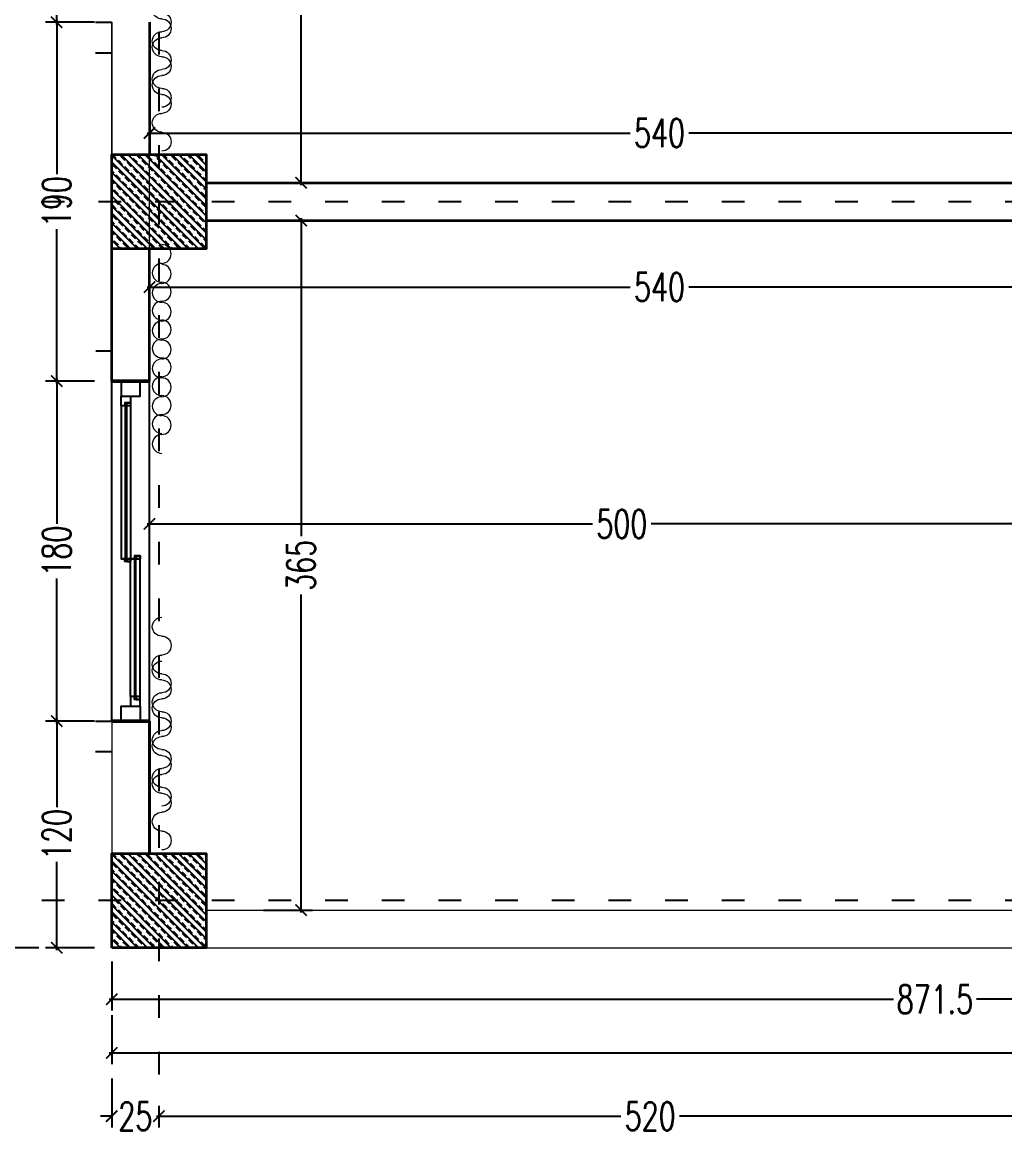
# Model space of a CAD drawing. Header units: centimetres. Extents: x -3207095 to 15275363, y -32656 to 4798027.
# Drawn here: x 690170 to 690690, y 4436720 to 4437309 of the extents above; entities that cross this region are included whole.
import ezdxf

# ---------------------------------------------------------------- set-up
doc = ezdxf.new("R2010")
doc.units = ezdxf.units.CM
doc.linetypes.add('ACAD_ISO03W100', pattern=[30, 12, -18])
doc.linetypes.add('DUZ', pattern=[500, 500])
doc.layers.get('0').update_dxf_attribs({"color": 1, "linetype": 'DUZ'})
for name, color, linetype in [('AGAC', 116, 'Continuous'), ('DIM', 1, 'DUZ'), ('KOLTAR_F', 145, 'Continuous'), ('PEN', 161, 'Continuous'), ('söve', 26, 'DUZ')]:
    doc.layers.add(name, color=color, linetype=linetype)
for name, color, linetype, lineweight in [('cam', 143, 'Continuous', 20), ('DUV', 220, 'Continuous', 50), ('DUVAR', 7, 'Continuous', 35), ('FE_PERDE', 205, 'Continuous', 15), ('gor25', 142, 'Continuous', 25), ('iç duvar', 7, 'Continuous', 50), ('KOLON_F', 3, 'Continuous', 35)]:
    doc.layers.add(name, color=color, linetype=linetype, lineweight=lineweight)
doc.styles.add('DIM', font='ROMANSTW.SHX', dxfattribs={"width": 0.7})
doc.dimstyles.new('1_100', dxfattribs={"dimtxt": 15, "dimasz": 6, "dimexe": 6, "dimexo": 0, "dimgap": 2, "dimtad": 0, "dimdec": 1, "dimzin": 11, "dimdsep": 46, "dimtxsty": 'DIM', "dimblk": 'ARCHTICK', "dimcen": 3, "dimdle": 1.25, "dimclrt": 2, "dimadec": 0, "dimazin": 0, "dimtfac": 1.25, "dimtdec": 1, "dimtix": 1, "dimtofl": 0, "dimtmove": 1, "dimatfit": 3, "dimldrblk": 'ARCHTICK', "dimfxl": 20, "dimfxlon": 1, "dimtolj": 1, "dimtzin": 0, "dimarcsym": 0})
pattern_1 = [(135, (5195369.399, 3776605.264), (-4.4901280605, -4.4901280605), []), (135, (5195369.399, 3776609.754), (-4.4901280605, -4.4901280605), [3.175, -1.5875])]

# ---------------------------------------------------------------- blocks, each defined once
blk = doc.blocks.new('GEN_BLOCK00601')
at = {"linetype": 'Continuous', "ltscale": 50}
for centre, start, end in [((50, 50), 0, 180), ((250, 50), 0, 180), ((450, 50), 0, 180), ((650, 50), 0, 180), ((850, 50), 0, 180), ((150, 50), 180, 0), ((350, 50), 180, 0), ((550, 50), 180, 0), ((750, 50), 180, 0), ((950, 50), 180, 0)]:
    blk.add_arc(centre, 50, start, end, dxfattribs=at)
for tag in ['Sfb', 'FLOOR']:
    blk.add_attdef(tag, (0, 0), '', height=1)
blk = doc.blocks.new('_ArchTick')
at = {"color": 0, "linetype": 'ByBlock', "const_width": 0.15}
blk.add_lwpolyline([(-0.5, -0.5), (0.5, 0.5)], dxfattribs=at)
blk = doc.blocks.new('*D4834')
at = {"layer": 'Defpoints', "color": 0, "linetype": 'Continuous', "lineweight": 5, "transparency": 16777216}
for p in [(690187.82, 4437488.74), (690216.93, 4437488.74), (690216.93, 4437308.74)]:
    blk.add_point(p, dxfattribs=at)
at = {"layer": 'DIM', "color": 0, "linetype": 'Continuous', "lineweight": -2, "transparency": 16777216}
for p, q in [((690187.82, 4437489.99), (690187.82, 4437413.24)), ((690207.82, 4437488.74), (690181.82, 4437488.74)), ((690187.82, 4437307.49), (690187.82, 4437384.24)), ((690207.82, 4437308.74), (690181.82, 4437308.74))]:
    blk.add_line(p, q, dxfattribs=at)
at = {"layer": 'DIM', "color": 0, "linetype": 'Continuous', "lineweight": -2, "transparency": 16777216, "xscale": 6, "yscale": 6, "zscale": 6}
for p, rotation in [((690187.82, 4437488.74), 90), ((690187.82, 4437308.74), 270)]:
    blk.add_blockref('_ArchTick', p, dxfattribs=dict(at, rotation=rotation))
at = {"layer": 'DIM', "color": 2, "linetype": 'Continuous', "lineweight": 5, "transparency": 16777216, "insert": (690187.82, 4437398.74), "char_height": 15, "attachment_point": 5, "rotation": 90, "style": 'DIM'}
blk.add_mtext('\\A1;180', dxfattribs=at)
blk = doc.blocks.new('*D4835')
at = {"layer": 'Defpoints', "color": 0, "linetype": 'Continuous', "lineweight": 5, "transparency": 16777216}
for p in [(690187.82, 4437308.74), (690216.93, 4437308.74), (690216.93, 4437118.74)]:
    blk.add_point(p, dxfattribs=at)
at = {"layer": 'DIM', "color": 0, "linetype": 'Continuous', "lineweight": -2, "transparency": 16777216}
for p, q in [((690207.82, 4437308.74), (690181.82, 4437308.74)), ((690187.82, 4437309.99), (690187.82, 4437228.24)), ((690187.82, 4437117.49), (690187.82, 4437199.24)), ((690207.82, 4437118.74), (690181.82, 4437118.74))]:
    blk.add_line(p, q, dxfattribs=at)
at = {"layer": 'DIM', "color": 0, "linetype": 'Continuous', "lineweight": -2, "transparency": 16777216, "xscale": 6, "yscale": 6, "zscale": 6}
for p, rotation in [((690187.82, 4437308.74), 90), ((690187.82, 4437118.74), 270)]:
    blk.add_blockref('_ArchTick', p, dxfattribs=dict(at, rotation=rotation))
at = {"layer": 'DIM', "color": 2, "linetype": 'Continuous', "lineweight": 5, "transparency": 16777216, "insert": (690187.82, 4437213.74), "char_height": 15, "attachment_point": 5, "rotation": 90, "style": 'DIM'}
blk.add_mtext('\\A1;190', dxfattribs=at)
blk = doc.blocks.new('*D4836')
at = {"layer": 'Defpoints', "color": 0, "linetype": 'Continuous', "lineweight": 5, "transparency": 16777216}
for p in [(690187.82, 4437118.74), (690216.93, 4437118.74), (690216.93, 4436938.74)]:
    blk.add_point(p, dxfattribs=at)
at = {"layer": 'DIM', "color": 0, "linetype": 'Continuous', "lineweight": -2, "transparency": 16777216}
for p, q in [((690207.82, 4437118.74), (690181.82, 4437118.74)), ((690187.82, 4437119.99), (690187.82, 4437043.24)), ((690187.82, 4436937.49), (690187.82, 4437014.24)), ((690207.82, 4436938.74), (690181.82, 4436938.74))]:
    blk.add_line(p, q, dxfattribs=at)
at = {"layer": 'DIM', "color": 0, "linetype": 'Continuous', "lineweight": -2, "transparency": 16777216, "xscale": 6, "yscale": 6, "zscale": 6}
for p, rotation in [((690187.82, 4437118.74), 90), ((690187.82, 4436938.74), 270)]:
    blk.add_blockref('_ArchTick', p, dxfattribs=dict(at, rotation=rotation))
at = {"layer": 'DIM', "color": 2, "linetype": 'Continuous', "lineweight": 5, "transparency": 16777216, "insert": (690187.82, 4437028.74), "char_height": 15, "attachment_point": 5, "rotation": 90, "style": 'DIM'}
blk.add_mtext('\\A1;180', dxfattribs=at)
blk = doc.blocks.new('*D4837')
at = {"layer": 'Defpoints', "color": 0, "linetype": 'Continuous', "lineweight": 5, "transparency": 16777216}
for p in [(690216.93, 4436938.74), (690187.82, 4436818.74), (690216.93, 4436818.74)]:
    blk.add_point(p, dxfattribs=at)
at = {"layer": 'DIM', "color": 0, "linetype": 'Continuous', "lineweight": -2, "transparency": 16777216}
for p, q in [((690207.82, 4436938.74), (690181.82, 4436938.74)), ((690187.82, 4436939.99), (690187.82, 4436893.24)), ((690187.82, 4436817.49), (690187.82, 4436864.24)), ((690207.82, 4436818.74), (690181.82, 4436818.74))]:
    blk.add_line(p, q, dxfattribs=at)
at = {"layer": 'DIM', "color": 0, "linetype": 'Continuous', "lineweight": -2, "transparency": 16777216, "xscale": 6, "yscale": 6, "zscale": 6}
for p, rotation in [((690187.82, 4436938.74), 90), ((690187.82, 4436818.74), 270)]:
    blk.add_blockref('_ArchTick', p, dxfattribs=dict(at, rotation=rotation))
at = {"layer": 'DIM', "color": 2, "linetype": 'Continuous', "lineweight": 5, "transparency": 16777216, "insert": (690187.82, 4436878.74), "char_height": 15, "attachment_point": 5, "rotation": 90, "style": 'DIM'}
blk.add_mtext('\\A1;120', dxfattribs=at)
blk = doc.blocks.new('*D4844')
at = {"layer": 'Defpoints', "color": 0, "linetype": 'Continuous', "lineweight": 5, "transparency": 16777216}
for p in [(690132, 4436843.74), (690124.83, 4436818.74), (690181.82, 4436818.74)]:
    blk.add_point(p, dxfattribs=at)
at = {"layer": 'DIM', "color": 0, "linetype": 'Continuous', "lineweight": -2, "transparency": 16777216}
for p, q in [((690124.83, 4436843.74), (690124.83, 4436849.74)), ((690132, 4436843.74), (690118.83, 4436843.74)), ((690144.83, 4436818.74), (690118.83, 4436818.74)), ((690124.83, 4436818.74), (690124.83, 4436812.74))]:
    blk.add_line(p, q, dxfattribs=at)
at = {"layer": 'DIM', "color": 0, "linetype": 'Continuous', "lineweight": -2, "transparency": 16777216, "xscale": 6, "yscale": 6, "zscale": 6}
for p, rotation in [((690124.83, 4436843.74), 270), ((690124.83, 4436818.74), 90)]:
    blk.add_blockref('_ArchTick', p, dxfattribs=dict(at, rotation=rotation))
at = {"layer": 'DIM', "color": 2, "linetype": 'Continuous', "lineweight": 5, "transparency": 16777216, "insert": (690124.83, 4436831.24), "char_height": 15, "attachment_point": 5, "rotation": 90, "style": 'DIM'}
blk.add_mtext('\\A1;25', dxfattribs=at)
blk = doc.blocks.new('*D4845')
at = {"layer": 'Defpoints', "color": 0, "linetype": 'Continuous', "lineweight": 5, "transparency": 16777216}
for p in [(690158.36, 4439758.74), (690181.82, 4439758.74), (690181.82, 4436818.74)]:
    blk.add_point(p, dxfattribs=at)
at = {"layer": 'DIM', "color": 0, "linetype": 'Continuous', "lineweight": -2, "transparency": 16777216}
for p, q in [((690178.36, 4439758.74), (690152.36, 4439758.74)), ((690158.36, 4439759.99), (690158.36, 4438309.24)), ((690158.36, 4436817.49), (690158.36, 4438268.24)), ((690178.36, 4436818.74), (690152.36, 4436818.74))]:
    blk.add_line(p, q, dxfattribs=at)
at = {"layer": 'DIM', "color": 0, "linetype": 'Continuous', "lineweight": -2, "transparency": 16777216, "xscale": 6, "yscale": 6, "zscale": 6}
for p, rotation in [((690158.36, 4439758.74), 90), ((690158.36, 4436818.74), 270)]:
    blk.add_blockref('_ArchTick', p, dxfattribs=dict(at, rotation=rotation))
at = {"layer": 'DIM', "color": 2, "linetype": 'Continuous', "lineweight": 5, "transparency": 16777216, "insert": (690158.36, 4438288.74), "char_height": 15, "attachment_point": 5, "rotation": 90, "style": 'DIM'}
blk.add_mtext('\\A1;2940', dxfattribs=at)
blk = doc.blocks.new('*D4738')
at = {"layer": 'Defpoints', "color": 0, "linetype": 'Continuous', "lineweight": 5, "transparency": 16777216}
for p in [(690216.93, 4436818.74), (691088.43, 4436818.74), (691088.43, 4436791.51)]:
    blk.add_point(p, dxfattribs=at)
at = {"layer": 'DIM', "color": 0, "linetype": 'Continuous', "lineweight": -2, "transparency": 16777216}
for p, q in [((690216.93, 4436811.51), (690216.93, 4436785.51)), ((691088.43, 4436811.51), (691088.43, 4436785.51)), ((690215.68, 4436791.51), (690630.68, 4436791.51)), ((691089.68, 4436791.51), (690674.68, 4436791.51))]:
    blk.add_line(p, q, dxfattribs=at)
at = {"layer": 'DIM', "color": 0, "linetype": 'Continuous', "lineweight": -2, "transparency": 16777216, "xscale": 6, "yscale": 6, "zscale": 6, "rotation": 180}
blk.add_blockref('_ArchTick', (690216.93, 4436791.51), dxfattribs=at)
at = {"layer": 'DIM', "color": 0, "linetype": 'Continuous', "lineweight": -2, "transparency": 16777216, "xscale": 6, "yscale": 6, "zscale": 6}
blk.add_blockref('_ArchTick', (691088.43, 4436791.51), dxfattribs=at)
at = {"layer": 'DIM', "color": 2, "linetype": 'Continuous', "lineweight": 5, "transparency": 16777216, "insert": (690652.68, 4436791.51), "char_height": 15, "attachment_point": 5, "style": 'DIM'}
blk.add_mtext('\\A1;871.5', dxfattribs=at)
blk = doc.blocks.new('*D4741')
at = {"layer": 'Defpoints', "color": 0, "linetype": 'Continuous', "lineweight": 5, "transparency": 16777216}
for p in [(690216.93, 4436785.51), (693966.93, 4436785.51), (693966.93, 4436763.08)]:
    blk.add_point(p, dxfattribs=at)
at = {"layer": 'DIM', "color": 0, "linetype": 'Continuous', "lineweight": -2, "transparency": 16777216}
for p, q in [((690216.93, 4436783.08), (690216.93, 4436757.08)), ((693966.93, 4436783.08), (693966.93, 4436757.08)), ((690215.68, 4436763.08), (692071.43, 4436763.08)), ((693968.18, 4436763.08), (692112.43, 4436763.08))]:
    blk.add_line(p, q, dxfattribs=at)
at = {"layer": 'DIM', "color": 0, "linetype": 'Continuous', "lineweight": -2, "transparency": 16777216, "xscale": 6, "yscale": 6, "zscale": 6, "rotation": 180}
blk.add_blockref('_ArchTick', (690216.93, 4436763.08), dxfattribs=at)
at = {"layer": 'DIM', "color": 0, "linetype": 'Continuous', "lineweight": -2, "transparency": 16777216, "xscale": 6, "yscale": 6, "zscale": 6}
blk.add_blockref('_ArchTick', (693966.93, 4436763.08), dxfattribs=at)
at = {"layer": 'DIM', "color": 2, "linetype": 'Continuous', "lineweight": 5, "transparency": 16777216, "insert": (692091.93, 4436763.08), "char_height": 15, "attachment_point": 5, "style": 'DIM'}
blk.add_mtext('\\A1;3750', dxfattribs=at)
blk = doc.blocks.new('*D4742')
at = {"layer": 'Defpoints', "color": 0, "linetype": 'Continuous', "lineweight": 5, "transparency": 16777216}
for p in [(690216.93, 4436757.08), (690241.93, 4436732.07), (690241.93, 4436729.6)]:
    blk.add_point(p, dxfattribs=at)
at = {"layer": 'DIM', "color": 0, "linetype": 'Continuous', "lineweight": -2, "transparency": 16777216}
for p, q in [((690216.93, 4436749.6), (690216.93, 4436723.6)), ((690241.93, 4436732.07), (690241.93, 4436723.6)), ((690216.93, 4436729.6), (690210.93, 4436729.6)), ((690241.93, 4436729.6), (690247.93, 4436729.6))]:
    blk.add_line(p, q, dxfattribs=at)
at = {"layer": 'DIM', "color": 0, "linetype": 'Continuous', "lineweight": -2, "transparency": 16777216, "xscale": 6, "yscale": 6, "zscale": 6}
blk.add_blockref('_ArchTick', (690216.93, 4436729.6), dxfattribs=at)
at = {"layer": 'DIM', "color": 0, "linetype": 'Continuous', "lineweight": -2, "transparency": 16777216, "xscale": 6, "yscale": 6, "zscale": 6, "rotation": 180}
blk.add_blockref('_ArchTick', (690241.93, 4436729.6), dxfattribs=at)
at = {"layer": 'DIM', "color": 2, "linetype": 'Continuous', "lineweight": 5, "transparency": 16777216, "insert": (690229.43, 4436729.6), "char_height": 15, "attachment_point": 5, "style": 'DIM'}
blk.add_mtext('\\A1;25', dxfattribs=at)
blk = doc.blocks.new('*D4743')
at = {"layer": 'Defpoints', "color": 0, "linetype": 'Continuous', "lineweight": 5, "transparency": 16777216}
for p in [(690241.93, 4436735.04), (690761.93, 4436735.04), (690761.93, 4436729.6)]:
    blk.add_point(p, dxfattribs=at)
at = {"layer": 'DIM', "color": 0, "linetype": 'Continuous', "lineweight": -2, "transparency": 16777216}
for p, q in [((690241.93, 4436735.04), (690241.93, 4436723.6)), ((690761.93, 4436735.04), (690761.93, 4436723.6)), ((690240.68, 4436729.6), (690486.43, 4436729.6)), ((690763.18, 4436729.6), (690517.43, 4436729.6))]:
    blk.add_line(p, q, dxfattribs=at)
at = {"layer": 'DIM', "color": 0, "linetype": 'Continuous', "lineweight": -2, "transparency": 16777216, "xscale": 6, "yscale": 6, "zscale": 6, "rotation": 180}
blk.add_blockref('_ArchTick', (690241.93, 4436729.6), dxfattribs=at)
at = {"layer": 'DIM', "color": 0, "linetype": 'Continuous', "lineweight": -2, "transparency": 16777216, "xscale": 6, "yscale": 6, "zscale": 6}
blk.add_blockref('_ArchTick', (690761.93, 4436729.6), dxfattribs=at)
at = {"layer": 'DIM', "color": 2, "linetype": 'Continuous', "lineweight": 5, "transparency": 16777216, "insert": (690501.93, 4436729.6), "char_height": 15, "attachment_point": 5, "style": 'DIM'}
blk.add_mtext('\\A1;520', dxfattribs=at)
blk = doc.blocks.new('*D5751')
at = {"layer": 'Defpoints', "color": 0, "linetype": 'Continuous', "lineweight": 5, "transparency": 16777216}
for p in [(690277.77, 4437573.74), (690277.77, 4437223.74), (690317.21, 4437223.74)]:
    blk.add_point(p, dxfattribs=at)
at = {"layer": 'DIM', "color": 0, "linetype": 'Continuous', "lineweight": -2, "transparency": 16777216}
for p, q in [((690297.21, 4437573.74), (690323.21, 4437573.74)), ((690317.21, 4437574.99), (690317.21, 4437438.05)), ((690317.21, 4437222.49), (690317.21, 4437407.05)), ((690297.21, 4437223.74), (690323.21, 4437223.74))]:
    blk.add_line(p, q, dxfattribs=at)
at = {"layer": 'DIM', "color": 0, "linetype": 'Continuous', "lineweight": -2, "transparency": 16777216, "xscale": 6, "yscale": 6, "zscale": 6}
for p, rotation in [((690317.21, 4437573.74), 90), ((690317.21, 4437223.74), 270)]:
    blk.add_blockref('_ArchTick', p, dxfattribs=dict(at, rotation=rotation))
at = {"layer": 'DIM', "color": 2, "linetype": 'Continuous', "lineweight": 5, "transparency": 16777216, "insert": (690317.21, 4437422.55), "char_height": 15, "attachment_point": 5, "rotation": 90, "style": 'DIM'}
blk.add_mtext('\\A1;350', dxfattribs=at)
blk = doc.blocks.new('*D5752')
at = {"layer": 'Defpoints', "color": 0, "linetype": 'Continuous', "lineweight": 5, "transparency": 16777216}
for p in [(690277.77, 4437203.74), (690277.77, 4436838.74), (690317.21, 4436838.74)]:
    blk.add_point(p, dxfattribs=at)
at = {"layer": 'DIM', "color": 0, "linetype": 'Continuous', "lineweight": -2, "transparency": 16777216}
for p, q in [((690297.21, 4437203.74), (690323.21, 4437203.74)), ((690317.21, 4437204.99), (690317.21, 4437036.74)), ((690317.21, 4436837.49), (690317.21, 4437005.74)), ((690297.21, 4436838.74), (690323.21, 4436838.74))]:
    blk.add_line(p, q, dxfattribs=at)
at = {"layer": 'DIM', "color": 0, "linetype": 'Continuous', "lineweight": -2, "transparency": 16777216, "xscale": 6, "yscale": 6, "zscale": 6}
for p, rotation in [((690317.21, 4437203.74), 90), ((690317.21, 4436838.74), 270)]:
    blk.add_blockref('_ArchTick', p, dxfattribs=dict(at, rotation=rotation))
at = {"layer": 'DIM', "color": 2, "linetype": 'Continuous', "lineweight": 5, "transparency": 16777216, "insert": (690317.21, 4437021.24), "char_height": 15, "attachment_point": 5, "rotation": 90, "style": 'DIM'}
blk.add_mtext('\\A1;365', dxfattribs=at)
blk = doc.blocks.new('*D5753')
at = {"layer": 'Defpoints', "color": 0, "linetype": 'Continuous', "lineweight": 5, "transparency": 16777216}
for p in [(690236.93, 4437168.52), (690236.93, 4437167.43), (690776.93, 4437169.74)]:
    blk.add_point(p, dxfattribs=at)
at = {"layer": 'DIM', "color": 0, "linetype": 'Continuous', "lineweight": -2, "transparency": 16777216}
for p, q in [((690236.93, 4437167.43), (690236.93, 4437174.52)), ((690235.68, 4437168.52), (690491.43, 4437168.52)), ((690778.18, 4437168.52), (690522.43, 4437168.52)), ((690776.93, 4437169.74), (690776.93, 4437162.52))]:
    blk.add_line(p, q, dxfattribs=at)
at = {"layer": 'DIM', "color": 0, "linetype": 'Continuous', "lineweight": -2, "transparency": 16777216, "xscale": 6, "yscale": 6, "zscale": 6, "rotation": 180}
blk.add_blockref('_ArchTick', (690236.93, 4437168.52), dxfattribs=at)
at = {"layer": 'DIM', "color": 0, "linetype": 'Continuous', "lineweight": -2, "transparency": 16777216, "xscale": 6, "yscale": 6, "zscale": 6}
blk.add_blockref('_ArchTick', (690776.93, 4437168.52), dxfattribs=at)
at = {"layer": 'DIM', "color": 2, "linetype": 'Continuous', "lineweight": 5, "transparency": 16777216, "insert": (690506.93, 4437168.52), "char_height": 15, "attachment_point": 5, "style": 'DIM'}
blk.add_mtext('\\A1;540', dxfattribs=at)
blk = doc.blocks.new('*D5794')
at = {"layer": 'Defpoints', "color": 0, "linetype": 'Continuous', "lineweight": 5, "transparency": 16777216}
for p in [(690236.93, 4437250.08), (690236.93, 4437250.08), (690776.93, 4437250.08)]:
    blk.add_point(p, dxfattribs=at)
at = {"layer": 'DIM', "color": 0, "linetype": 'Continuous', "lineweight": -2, "transparency": 16777216}
for p, q in [((690236.93, 4437250.08), (690236.93, 4437256.08)), ((690776.93, 4437250.08), (690776.93, 4437256.08)), ((690235.68, 4437250.08), (690491.43, 4437250.08)), ((690778.18, 4437250.08), (690522.43, 4437250.08))]:
    blk.add_line(p, q, dxfattribs=at)
at = {"layer": 'DIM', "color": 0, "linetype": 'Continuous', "lineweight": -2, "transparency": 16777216, "xscale": 6, "yscale": 6, "zscale": 6, "rotation": 180}
blk.add_blockref('_ArchTick', (690236.93, 4437250.08), dxfattribs=at)
at = {"layer": 'DIM', "color": 0, "linetype": 'Continuous', "lineweight": -2, "transparency": 16777216, "xscale": 6, "yscale": 6, "zscale": 6}
blk.add_blockref('_ArchTick', (690776.93, 4437250.08), dxfattribs=at)
at = {"layer": 'DIM', "color": 2, "linetype": 'Continuous', "lineweight": 5, "transparency": 16777216, "insert": (690506.93, 4437250.08), "char_height": 15, "attachment_point": 5, "style": 'DIM'}
blk.add_mtext('\\A1;540', dxfattribs=at)
blk = doc.blocks.new('*D5802')
at = {"layer": 'Defpoints', "color": 0, "linetype": 'Continuous', "lineweight": 5, "transparency": 16777216}
for p in [(690236.93, 4437043.16), (690236.93, 4437028.74), (690736.93, 4437028.74)]:
    blk.add_point(p, dxfattribs=at)
at = {"layer": 'DIM', "color": 0, "linetype": 'Continuous', "lineweight": -2, "transparency": 16777216}
for p, q in [((690236.93, 4437028.74), (690236.93, 4437049.16)), ((690736.93, 4437028.74), (690736.93, 4437049.16)), ((690235.68, 4437043.16), (690471.43, 4437043.16)), ((690738.18, 4437043.16), (690502.43, 4437043.16))]:
    blk.add_line(p, q, dxfattribs=at)
at = {"layer": 'DIM', "color": 0, "linetype": 'Continuous', "lineweight": -2, "transparency": 16777216, "xscale": 6, "yscale": 6, "zscale": 6, "rotation": 180}
blk.add_blockref('_ArchTick', (690236.93, 4437043.16), dxfattribs=at)
at = {"layer": 'DIM', "color": 0, "linetype": 'Continuous', "lineweight": -2, "transparency": 16777216, "xscale": 6, "yscale": 6, "zscale": 6}
blk.add_blockref('_ArchTick', (690736.93, 4437043.16), dxfattribs=at)
at = {"layer": 'DIM', "color": 2, "linetype": 'Continuous', "lineweight": 5, "transparency": 16777216, "insert": (690486.93, 4437043.16), "char_height": 15, "attachment_point": 5, "style": 'DIM'}
blk.add_mtext('\\A1;500', dxfattribs=at)

msp = doc.modelspace()

# ---------------------------------------------------------------- hatches: boundary and pattern name
at = {"layer": 'KOLTAR_F'}
h = msp.add_hatch(dxfattribs=at)
h.set_pattern_fill('ANSI33', color=256, angle=90, style=0)
h.set_pattern_definition([(135, (5194629.399, 3776605.264), (-4.4901280605, -4.4901280605), []), (135, (5194629.399, 3776609.754), (-4.4901280605, -4.4901280605), [3.175, -1.5875])])
h.paths.add_polyline_path([(690216.93, 4437188.74), (690216.93, 4437238.74), (690266.93, 4437238.74), (690266.93, 4437188.74)])
h = msp.add_hatch(dxfattribs=at)
h.set_pattern_fill('ANSI33', color=256, angle=90, style=0)
h.set_pattern_definition(pattern_1)
h.paths.add_polyline_path([(690216.93, 4437188.74), (690216.93, 4437238.74), (690266.93, 4437238.74), (690266.93, 4437188.74)])
h = msp.add_hatch(dxfattribs=at)
h.set_pattern_fill('ANSI33', color=256, angle=90, style=0)
h.set_pattern_definition(pattern_1)
h.paths.add_polyline_path([(690216.93, 4437188.74), (690216.93, 4437238.74), (690266.93, 4437238.74), (690266.93, 4437188.74)])
h = msp.add_hatch(dxfattribs=at)
h.set_pattern_fill('ANSI33', color=256, angle=90, style=0)
h.set_pattern_definition([(135, (5194629.399, 3776235.264), (-4.4901280605, -4.4901280605), []), (135, (5194629.399, 3776239.754), (-4.4901280605, -4.4901280605), [3.175, -1.5875])])
h.paths.add_polyline_path([(690216.93, 4436818.74), (690216.93, 4436868.74), (690266.93, 4436868.74), (690266.93, 4436818.74)])
h = msp.add_hatch(dxfattribs=at)
h.set_pattern_fill('ANSI33', color=256, angle=90, style=0)
h.set_pattern_definition([(135, (5195369.399, 3776235.264), (-4.4901280605, -4.4901280605), []), (135, (5195369.399, 3776239.754), (-4.4901280605, -4.4901280605), [3.175, -1.5875])])
h.paths.add_polyline_path([(690216.93, 4436818.74), (690216.93, 4436868.74), (690266.93, 4436868.74), (690266.93, 4436818.74)])

# ---------------------------------------------------------------- linework, layer by layer
at = {"color": 232, "linetype": 'ACAD_ISO03W100'}
for p, q in [((690241.93, 4439853.74), (690241.93, 4436723.74)), ((694061.93, 4437213.74), (690121.93, 4437213.74)), ((694061.93, 4436843.74), (690121.93, 4436843.74))]:
    msp.add_line(p, q, dxfattribs=at)
at = {"layer": 'AGAC'}
for p, q in [((690216.93, 4436938.74), (690216.93, 4437118.74)), ((690216.93, 4436938.74), (690216.93, 4437118.74)), ((690216.93, 4436938.74), (690216.93, 4437118.74)), ((690236.93, 4436938.74), (690236.93, 4437118.74)), ((690236.93, 4436938.74), (690236.93, 4437118.74)), ((690236.93, 4436938.74), (690236.93, 4437118.74))]:
    msp.add_line(p, q, dxfattribs=at)
at = {"layer": 'cam'}
for p, q in [((690223.93, 4437107.24), (690223.93, 4437023.24)), ((690223.93, 4437107.24), (690223.93, 4437023.24)), ((690223.93, 4437107.24), (690223.93, 4437023.24)), ((690224.43, 4437107.24), (690224.43, 4437023.24)), ((690224.43, 4437107.24), (690224.43, 4437023.24)), ((690224.43, 4437107.24), (690224.43, 4437023.24)), ((690224.93, 4437107.24), (690224.93, 4437023.24)), ((690224.93, 4437107.24), (690224.93, 4437023.24)), ((690224.93, 4437107.24), (690224.93, 4437023.24)), ((690228.93, 4436950.24), (690228.93, 4437026.24)), ((690228.93, 4436950.24), (690228.93, 4437026.24)), ((690228.93, 4436950.24), (690228.93, 4437026.24)), ((690229.43, 4436950.24), (690229.43, 4437026.24)), ((690229.43, 4436950.24), (690229.43, 4437026.24)), ((690229.43, 4436950.24), (690229.43, 4437026.24)), ((690229.93, 4436950.24), (690229.93, 4437026.24)), ((690229.93, 4436950.24), (690229.93, 4437026.24)), ((690229.93, 4436950.24), (690229.93, 4437026.24))]:
    msp.add_line(p, q, dxfattribs=at)
at = {"layer": 'DUV'}
for p, q in [((690236.93, 4437118.74), (690216.93, 4437118.74)), ((690236.93, 4437118.74), (690216.93, 4437118.74)), ((690236.93, 4437118.74), (690216.93, 4437118.74)), ((690236.93, 4437118.74), (690216.93, 4437118.74)), ((690236.93, 4437118.74), (690216.93, 4437118.74)), ((690236.93, 4436938.74), (690216.93, 4436938.74)), ((690236.93, 4436938.74), (690216.93, 4436938.74)), ((690236.93, 4436938.74), (690216.93, 4436938.74)), ((690236.93, 4436938.74), (690216.93, 4436938.74)), ((690236.93, 4436938.74), (690216.93, 4436938.74))]:
    msp.add_line(p, q, dxfattribs=at)
at = {"layer": 'DUVAR'}
for p, q in [((690236.93, 4437308.74), (690236.93, 4437238.74)), ((690236.93, 4437308.74), (690236.93, 4437238.74)), ((690266.93, 4437223.74), (690736.93, 4437223.74)), ((690266.93, 4437203.74), (690736.93, 4437203.74)), ((690216.93, 4437118.74), (690216.93, 4437188.74)), ((690216.93, 4437118.74), (690216.93, 4437188.74)), ((690236.93, 4437118.74), (690236.93, 4437188.74)), ((690236.93, 4437118.74), (690236.93, 4437188.74)), ((690236.93, 4437118.74), (690216.93, 4437118.74)), ((690236.93, 4437118.74), (690216.93, 4437118.74)), ((690236.93, 4437118.74), (690216.93, 4437118.74)), ((690236.93, 4436938.74), (690216.93, 4436938.74)), ((690236.93, 4436938.74), (690216.93, 4436938.74)), ((690236.93, 4436938.74), (690216.93, 4436938.74)), ((690236.93, 4436938.74), (690236.93, 4436868.74)), ((690236.93, 4436938.74), (690236.93, 4436868.74)), ((690236.93, 4436868.74), (690236.93, 4436938.74))]:
    msp.add_line(p, q, dxfattribs=at)
at = {"layer": 'gor25'}
for p, q in [((690221.93, 4437105.74), (690221.93, 4437024.74)), ((690221.93, 4437105.74), (690221.93, 4437024.74)), ((690221.93, 4437105.74), (690221.93, 4437024.74)), ((690226.93, 4437105.74), (690226.93, 4437024.74)), ((690226.93, 4437105.74), (690226.93, 4437024.74)), ((690226.93, 4437105.74), (690226.93, 4437024.74)), ((690226.93, 4436951.74), (690226.93, 4437024.74)), ((690226.93, 4436951.74), (690226.93, 4437024.74)), ((690226.93, 4436951.74), (690226.93, 4437024.74)), ((690231.93, 4436951.74), (690231.93, 4437024.74)), ((690231.93, 4436951.74), (690231.93, 4437024.74)), ((690231.93, 4436951.74), (690231.93, 4437024.74))]:
    msp.add_line(p, q, dxfattribs=at)
at = {"layer": 'iç duvar', "color": 7, "lineweight": 18}
for p, q in [((690216.93, 4437118.74), (690216.93, 4437308.74)), ((690216.93, 4437308.74), (690216.93, 4437238.74)), ((690216.93, 4437308.74), (690216.93, 4437238.74)), ((690236.93, 4437118.74), (690236.93, 4437308.74)), ((690216.93, 4436938.74), (690216.93, 4436868.74)), ((690216.93, 4436938.74), (690216.93, 4436868.74)), ((690266.93, 4436838.74), (690736.93, 4436838.74)), ((690266.93, 4436838.74), (690736.93, 4436838.74)), ((690266.93, 4436818.74), (690736.93, 4436818.74)), ((690266.93, 4436818.74), (690736.93, 4436818.74))]:
    msp.add_line(p, q, dxfattribs=at)
at = {"layer": 'KOLON_F'}
for points in [[(690216.93, 4437188.74), (690216.93, 4437238.74), (690266.93, 4437238.74), (690266.93, 4437188.74)], [(690216.93, 4437188.74), (690216.93, 4437238.74), (690266.93, 4437238.74), (690266.93, 4437188.74)], [(690216.93, 4437188.74), (690216.93, 4437238.74), (690266.93, 4437238.74), (690266.93, 4437188.74)], [(690216.93, 4437188.74), (690216.93, 4437238.74), (690266.93, 4437238.74), (690266.93, 4437188.74)], [(690216.93, 4437188.74), (690216.93, 4437238.74), (690266.93, 4437238.74), (690266.93, 4437188.74)], [(690216.93, 4437188.74), (690216.93, 4437238.74), (690266.93, 4437238.74), (690266.93, 4437188.74)], [(690216.93, 4436818.74), (690216.93, 4436868.74), (690266.93, 4436868.74), (690266.93, 4436818.74)], [(690216.93, 4436818.74), (690216.93, 4436868.74), (690266.93, 4436868.74), (690266.93, 4436818.74)]]:
    msp.add_lwpolyline(points, close=True, dxfattribs=at)
at = {"layer": 'PEN'}
for points in [[(690221.93, 4437110.74), (690221.93, 4437110.74), (690231.93, 4437110.74), (690231.93, 4437118.74), (690231.93, 4437118.74), (690221.93, 4437118.74), (690221.93, 4437118.74), (690221.93, 4437118.74), (690221.93, 4437110.74)], [(690221.93, 4437110.74), (690221.93, 4437110.74), (690231.93, 4437110.74), (690231.93, 4437118.74), (690231.93, 4437118.74), (690221.93, 4437118.74), (690221.93, 4437118.74), (690221.93, 4437118.74), (690221.93, 4437110.74)], [(690221.93, 4437110.74), (690221.93, 4437110.74), (690231.93, 4437110.74), (690231.93, 4437118.74), (690231.93, 4437118.74), (690221.93, 4437118.74), (690221.93, 4437118.74), (690221.93, 4437118.74), (690221.93, 4437110.74)], [(690221.93, 4437110.74), (690221.93, 4437110.74), (690226.93, 4437110.74), (690226.93, 4437107.24), (690224.93, 4437107.24), (690223.93, 4437107.24), (690223.93, 4437105.74), (690221.93, 4437105.74), (690221.93, 4437110.74)], [(690221.93, 4437110.74), (690221.93, 4437110.74), (690226.93, 4437110.74), (690226.93, 4437107.24), (690224.93, 4437107.24), (690223.93, 4437107.24), (690223.93, 4437105.74), (690221.93, 4437105.74), (690221.93, 4437110.74)], [(690221.93, 4437110.74), (690221.93, 4437110.74), (690226.93, 4437110.74), (690226.93, 4437107.24), (690224.93, 4437107.24), (690223.93, 4437107.24), (690223.93, 4437105.74), (690221.93, 4437105.74), (690221.93, 4437110.74)], [(690226.93, 4437107.24), (690226.93, 4437105.74), (690224.93, 4437105.74), (690224.93, 4437107.24)], [(690226.93, 4437107.24), (690226.93, 4437105.74), (690224.93, 4437105.74), (690224.93, 4437107.24)], [(690226.93, 4437107.24), (690226.93, 4437105.74), (690224.93, 4437105.74), (690224.93, 4437107.24)], [(690221.93, 4437024.74), (690221.93, 4437024.74), (690226.93, 4437024.74), (690226.93, 4437023.24), (690224.93, 4437023.24), (690223.93, 4437023.24), (690223.93, 4437024.74), (690221.93, 4437024.74), (690221.93, 4437024.74)], [(690221.93, 4437024.74), (690221.93, 4437024.74), (690226.93, 4437024.74), (690226.93, 4437023.24), (690224.93, 4437023.24), (690223.93, 4437023.24), (690223.93, 4437024.74), (690221.93, 4437024.74), (690221.93, 4437024.74)], [(690221.93, 4437024.74), (690221.93, 4437024.74), (690226.93, 4437024.74), (690226.93, 4437023.24), (690224.93, 4437023.24), (690223.93, 4437023.24), (690223.93, 4437024.74), (690221.93, 4437024.74), (690221.93, 4437024.74)], [(690226.93, 4437023.24), (690226.93, 4437024.74), (690224.93, 4437024.74), (690224.93, 4437023.24)], [(690226.93, 4437023.24), (690226.93, 4437024.74), (690224.93, 4437024.74), (690224.93, 4437023.24)], [(690226.93, 4437023.24), (690226.93, 4437024.74), (690224.93, 4437024.74), (690224.93, 4437023.24)], [(690226.93, 4437024.74), (690226.93, 4437024.74), (690231.93, 4437024.74), (690231.93, 4437026.24), (690229.93, 4437026.24), (690228.93, 4437026.24), (690228.93, 4437024.74), (690226.93, 4437024.74), (690226.93, 4437024.74)], [(690226.93, 4437024.74), (690226.93, 4437024.74), (690231.93, 4437024.74), (690231.93, 4437026.24), (690229.93, 4437026.24), (690228.93, 4437026.24), (690228.93, 4437024.74), (690226.93, 4437024.74), (690226.93, 4437024.74)], [(690226.93, 4437024.74), (690226.93, 4437024.74), (690231.93, 4437024.74), (690231.93, 4437026.24), (690229.93, 4437026.24), (690228.93, 4437026.24), (690228.93, 4437024.74), (690226.93, 4437024.74), (690226.93, 4437024.74)], [(690231.93, 4437026.24), (690231.93, 4437024.74), (690229.93, 4437024.74), (690229.93, 4437026.24)], [(690231.93, 4437026.24), (690231.93, 4437024.74), (690229.93, 4437024.74), (690229.93, 4437026.24)], [(690231.93, 4437026.24), (690231.93, 4437024.74), (690229.93, 4437024.74), (690229.93, 4437026.24)], [(690226.93, 4436946.74), (690226.93, 4436946.74), (690231.93, 4436946.74), (690231.93, 4436950.24), (690229.93, 4436950.24), (690228.93, 4436950.24), (690228.93, 4436951.74), (690226.93, 4436951.74), (690226.93, 4436946.74)], [(690226.93, 4436946.74), (690226.93, 4436946.74), (690231.93, 4436946.74), (690231.93, 4436950.24), (690229.93, 4436950.24), (690228.93, 4436950.24), (690228.93, 4436951.74), (690226.93, 4436951.74), (690226.93, 4436946.74)], [(690226.93, 4436946.74), (690226.93, 4436946.74), (690231.93, 4436946.74), (690231.93, 4436950.24), (690229.93, 4436950.24), (690228.93, 4436950.24), (690228.93, 4436951.74), (690226.93, 4436951.74), (690226.93, 4436946.74)], [(690231.93, 4436950.24), (690231.93, 4436951.74), (690229.93, 4436951.74), (690229.93, 4436950.24)], [(690231.93, 4436950.24), (690231.93, 4436951.74), (690229.93, 4436951.74), (690229.93, 4436950.24)], [(690231.93, 4436950.24), (690231.93, 4436951.74), (690229.93, 4436951.74), (690229.93, 4436950.24)], [(690221.93, 4436946.74), (690221.93, 4436946.74), (690231.93, 4436946.74), (690231.93, 4436938.74), (690231.93, 4436938.74), (690221.93, 4436938.74), (690221.93, 4436938.74), (690221.93, 4436938.74), (690221.93, 4436946.74)], [(690221.93, 4436946.74), (690221.93, 4436946.74), (690231.93, 4436946.74), (690231.93, 4436938.74), (690231.93, 4436938.74), (690221.93, 4436938.74), (690221.93, 4436938.74), (690221.93, 4436938.74), (690221.93, 4436946.74)], [(690221.93, 4436946.74), (690221.93, 4436946.74), (690231.93, 4436946.74), (690231.93, 4436938.74), (690231.93, 4436938.74), (690221.93, 4436938.74), (690221.93, 4436938.74), (690221.93, 4436938.74), (690221.93, 4436946.74)]]:
    msp.add_lwpolyline(points, close=True, dxfattribs=at)
at = {"layer": 'söve'}
for p, q in [((690208.35, 4437308.74), (690216.93, 4437308.74)), ((690208.35, 4437292.61), (690216.93, 4437292.61)), ((690208.56, 4437134.87), (690216.93, 4437134.87)), ((690208.56, 4437134.87), (690216.93, 4437134.87)), ((690208.35, 4436938.74), (690216.93, 4436938.74)), ((690208.35, 4436938.74), (690216.93, 4436938.74)), ((690208.35, 4436922.61), (690216.93, 4436922.61)), ((690208.35, 4436922.61), (690216.93, 4436922.61))]:
    msp.add_line(p, q, dxfattribs=at)

# ---------------------------------------------------------------- block references
at = {"layer": 'FE_PERDE', "yscale": 0.100000202655411, "zscale": 0.100000202655411, "rotation": 270}
for p, xscale in [((690238.43, 4437263.74), -0.100000202655411), ((690238.43, 4437180.48), 0.100000202655411), ((690238.43, 4436893.74), -0.100000202655411), ((690238.43, 4436893.74), -0.100000202655411)]:
    msp.add_blockref('GEN_BLOCK00601', p, dxfattribs=dict(at, xscale=xscale))
at = {"layer": 'FE_PERDE', "extrusion": (0, 0, -1), "yscale": 0.100000202655411, "zscale": -0.100000202655411}
for p, xscale, rotation in [((-690238.43, 4437240.52), 0.100000202655411, 90), ((-690238.43, 4437240.52), 0.100000202655411, 90.00000000000001), ((-690238.43, 4437191.07), -0.100000202655411, 90), ((-690238.43, 4437191.07), -0.100000202655411, 90), ((-690238.43, 4436870.52), 0.100000202655411, 90.00000000000001)]:
    msp.add_blockref('GEN_BLOCK00601', p, dxfattribs=dict(at, xscale=xscale, rotation=rotation))

# ---------------------------------------------------------------- dimensions: what is measured, and where the dimension line sits
at = {"layer": 'DIM', "linetype": 'Continuous', "lineweight": 5}
for base, p1, p2, picture, middle in [((690158.36, 4439758.74), (690181.82, 4436818.74), (690181.82, 4439758.74), '*D4845', (690158.36, 4438288.74)), ((690187.82, 4437488.74), (690216.93, 4437308.74), (690216.93, 4437488.74), '*D4834', (690187.82, 4437398.74)), ((690187.82, 4437308.74), (690216.93, 4437118.74), (690216.93, 4437308.74), '*D4835', (690187.82, 4437213.74)), ((690317.21, 4436838.74), (690277.77, 4437203.74), (690277.77, 4436838.74), '*D5752', (690317.21, 4437021.24)), ((690187.82, 4437118.74), (690216.93, 4436938.74), (690216.93, 4437118.74), '*D4836', (690187.82, 4437028.74)), ((690187.82, 4436818.74), (690216.93, 4436938.74), (690216.93, 4436818.74), '*D4837', (690187.82, 4436878.74)), ((690124.83, 4436818.74), (690132, 4436843.74), (690181.82, 4436818.74), '*D4844', (690124.83, 4436831.24))]:
    dim = msp.add_linear_dim(base=base, p1=p1, p2=p2, angle=90, dimstyle='1_100', dxfattribs=at)
    dim.commit()
    dim.dimension.update_dxf_attribs({"geometry": picture, "text_midpoint": middle})
dim = msp.add_linear_dim(base=(690317.21, 4437223.74), p1=(690277.77, 4437573.74), p2=(690277.77, 4437223.74), angle=90, dimstyle='1_100', dxfattribs=at)
dim.commit()
dim.dimension.update_dxf_attribs({"geometry": '*D5751', "text_midpoint": (690317.21, 4437422.55), "dimtype": 160})
for base, p1, p2, picture, middle in [((690236.93, 4437250.08), (690776.93, 4437250.08), (690236.93, 4437250.08), '*D5794', (690506.93, 4437250.08)), ((690236.93, 4437168.52), (690776.93, 4437169.74), (690236.93, 4437167.43), '*D5753', (690506.93, 4437168.52)), ((690236.93, 4437043.16), (690736.93, 4437028.74), (690236.93, 4437028.74), '*D5802', (690486.93, 4437043.16)), ((691088.43, 4436791.51), (690216.93, 4436818.74), (691088.43, 4436818.74), '*D4738', (690652.68, 4436791.51)), ((693966.93, 4436763.08), (690216.93, 4436785.51), (693966.93, 4436785.51), '*D4741', (692091.93, 4436763.08)), ((690241.93, 4436729.6), (690216.93, 4436757.08), (690241.93, 4436732.07), '*D4742', (690229.43, 4436729.6)), ((690761.93, 4436729.6), (690241.93, 4436735.04), (690761.93, 4436735.04), '*D4743', (690501.93, 4436729.6))]:
    dim = msp.add_linear_dim(base=base, p1=p1, p2=p2, dimstyle='1_100', dxfattribs=at)
    dim.commit()
    dim.dimension.update_dxf_attribs({"geometry": picture, "text_midpoint": middle})

doc.saveas('drawing.dxf')
